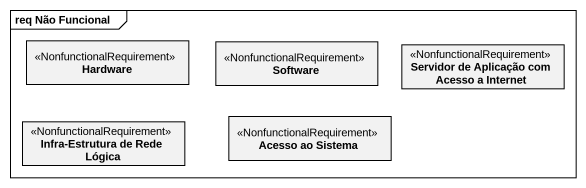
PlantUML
@startuml
mainframe req Não Funcional
hide circle
hide empty members
class Hardware <<NonfunctionalRequirement>>
class Software <<NonfunctionalRequirement>>
class "Servidor de Aplicação com Acesso a Internet" as Servidor_de_Aplicação_com <<NonfunctionalRequirement>>
class "Infra-Estrutura de Rede Lógica" as Infra_Estrutura_de_Rede <<NonfunctionalRequirement>>
class "Acesso ao Sistema" as Acesso_ao_Sistema <<NonfunctionalRequirement>>
@enduml
